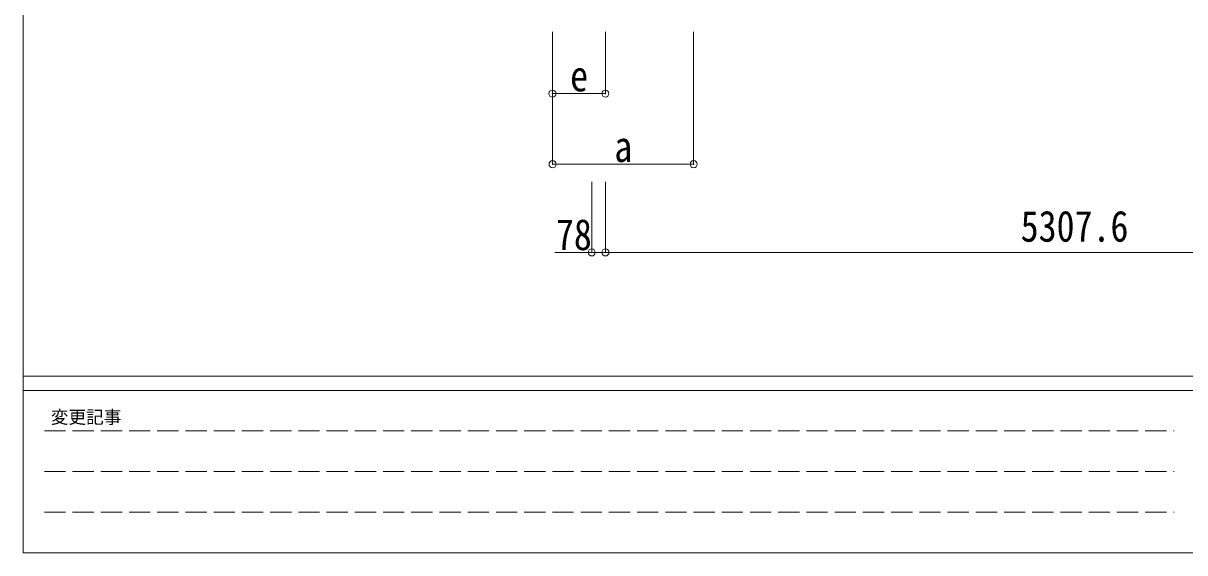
# Model space of a CAD drawing. Units: millimetres, scale not verified. Extents: x -11243 to 11243, y -7760 to 7760.
# Drawn here: x -11243 to -4658, y -7760 to -4759 of the extents above; entities that cross this region are included whole.
import ezdxf
from ezdxf.enums import TextEntityAlignment as Align

# ---------------------------------------------------------------- set-up
doc = ezdxf.new("R2010")
doc.units = ezdxf.units.MM
doc.header["$LTSCALE"] = 40
doc.header["$PDMODE"] = 32
doc.header["$PDSIZE"] = 40
doc.linetypes.add('DASHED3', pattern=[4, 3, -1])
doc.layers.add('0-6_OTH_LINE', color=6, linetype='Continuous', lineweight=9)
doc.layers.add('F-0_240', color=7, linetype='Continuous', lineweight=9)
doc.styles.add('ＭＳ ゴシック', font='')
doc.styles.get('ＭＳ ゴシック').set_extended_font_data('MS Gothic')

msp = doc.modelspace()

# ---------------------------------------------------------------- linework, layer by layer
at = {"layer": '0-6_OTH_LINE'}
for p, q in [((-8242.57, -5158.15), (-8242.57, -4808.17)), ((-8242.32, -5558.15), (-8242.32, -4808.15)), ((-7942.57, -5158.15), (-7942.57, -4808.17)), ((-7442.32, -5558.15), (-7442.32, -4808.15)), ((-8242.57, -5158.15), (-7942.57, -5158.15)), ((-8242.32, -5558.15), (-7442.32, -5558.15)), ((-8020.15, -6058.15), (-8020.15, -5658.15)), ((-7942.4, -6058.15), (-7942.4, -5658.15)), ((-8020.15, -6058.15), (-8230.02, -6058.15)), ((-7942.4, -6058.15), (-8020.15, -6058.15)), ((-2634.8, -6058.15), (-7942.4, -6058.15))]:
    msp.add_line(p, q, dxfattribs=at)
for p in [(-8242.57, -5158.15), (-7942.57, -5158.15), (-8242.32, -5558.15), (-7442.32, -5558.15), (-8020.15, -6058.15), (-7942.4, -6058.15)]:
    msp.add_point(p, dxfattribs=at)
at = {"layer": 'F-0_240', "color": 5}
for p, q in [((-11242.74, 7760), (-11242.74, -7760)), ((-11242.74, -6760), (10677.26, -6760)), ((-11242.74, -6840), (7121.58, -6840)), ((-11242.74, -7760), (10677.26, -7760))]:
    msp.add_line(p, q, dxfattribs=at)
at = {"layer": 'F-0_240', "color": 4, "linetype": 'DASHED3'}
for p, q in [((-11122.75, -7070), (-4718.42, -7070)), ((-11122.75, -7300), (-4718.42, -7300)), ((-11122.75, -7530), (-4718.42, -7530))]:
    msp.add_line(p, q, dxfattribs=at)

# ---------------------------------------------------------------- texts
at = {"layer": '0-6_OTH_LINE', "color": 7, "style": 'ＭＳ ゴシック', "width": 0.85}
for s, p in [('e', (-8142.57, -5198.15)), ('a', (-7892.32, -5598.15)), ('5307.6', (-5588.6, -6050.15)), ('78', (-8223.13, -6097.54))]:
    msp.add_text(s, height=176, dxfattribs=at).set_placement(p, align=Align.BOTTOM_LEFT)
at = {"layer": 'F-0_240', "style": 'ＭＳ ゴシック'}
msp.add_text('変更記事', height=73.31, dxfattribs=at).set_placement((-11086.44, -7050), align=Align.BOTTOM_LEFT)

doc.saveas('drawing.dxf')
